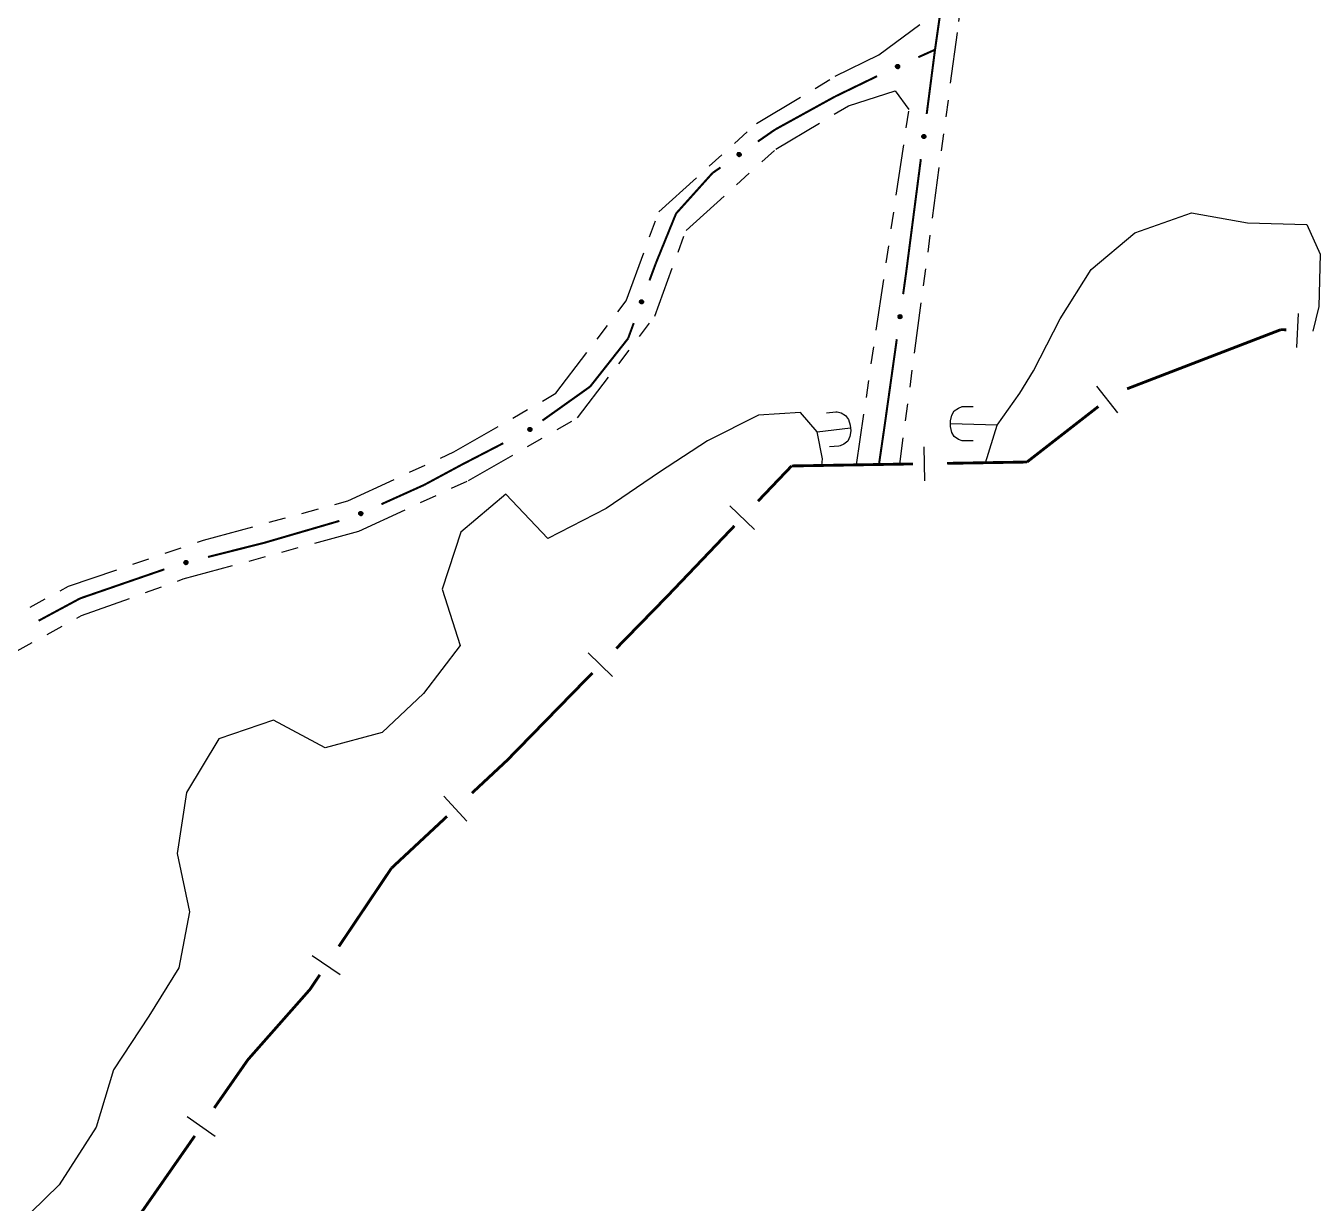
# Model space of a CAD drawing. Extents: x 209193 to 212081, y 4877574 to 4880493.
# Drawn here: x 211680.4 to 211793.8, y 4878665.7 to 4878769.4 of the extents above; entities that cross this region are included whole.
import ezdxf

# ---------------------------------------------------------------- set-up
doc = ezdxf.new("R2010")
doc.units = 0
doc.header["$LTSCALE"] = 1.5
doc.header["$MEASUREMENT"] = 0
doc.linetypes.add('TRACO_25', pattern=[8, 3, -1, 1, -1, 1, -1])
for name, color, linetype in [('HD-CURSO-PERENE', 170, 'CONTINUOUS'), ('HD-LAGOS-PERENE', 170, 'CONTINUOUS'), ('LM-LIM-SETORES-BAIRROS', 250, 'CONTINUOUS'), ('SV-EIXO-RUA-N-PAV', 6, 'CONTINUOUS'), ('SV-PONTE-BUEIRO', 251, 'CONTINUOUS'), ('SV-RUA-NAO-PAV', 7, 'CONTINUOUS')]:
    doc.layers.add(name, color=color, linetype=linetype)

# ---------------------------------------------------------------- blocks, each defined once
blk = doc.blocks.new('COD119', base_point=(210944.88, 4878610.02))
at = {"layer": 'SV-PONTE-BUEIRO'}
blk.add_lwpolyline([(210943.37, 4878608.02), (210943.37, 4878608.853333), (210943.37, 4878608.978333), (210943.495833, 4878609.311667), (210943.7475, 4878609.686667), (210944.125, 4878609.895), (210944.628333, 4878610.02), (210945.131667, 4878610.02), (210945.635, 4878609.895), (210946.0125, 4878609.686667), (210946.264167, 4878609.311667), (210946.39, 4878608.978333), (210946.39, 4878608.853333), (210946.39, 4878608.02)], dxfattribs=at)

msp = doc.modelspace()

# ---------------------------------------------------------------- linework, layer by layer
at = {"layer": 'HD-CURSO-PERENE', "linetype": 'Continuous'}
for points in [[(211750.07, 4878733.65, 9.68), (211753.01, 4878734, 9.68)], [(211765.936726, 4878734.238191, 8.900029), (211761.82, 4878734.36, 8.9)]]:
    msp.add_polyline3d(points, dxfattribs=at)
at = {"layer": 'HD-LAGOS-PERENE', "linetype": 'Continuous'}
for points in [[(211769.141466, 4878739.037562, 8.900029), (211771.472002, 4878743.607411, 8.900029), (211774.212536, 4878747.947276, 8.900029), (211778.043025, 4878751.177203, 8.900029), (211783.043438, 4878752.947205, 8.900029), (211787.983605, 4878752.057315, 8.900029), (211793.203853, 4878751.907399, 8.900029), (211794.384687, 4878749.285046, 8.900029), (211794.267134, 4878744.700457, 8.900029), (211793.740484, 4878742.528028, 8.900029)], [(211764.897858, 4878730.932699, 8.900029), (211765.936726, 4878734.238191, 8.900029), (211767.935137, 4878737.059476, 8.900029), (211769.141466, 4878739.037562, 8.900029)], [(211750.486639, 4878730.692512, 9.675392), (211750.538869, 4878731.284453, 9.675392), (211750.066996, 4878733.650423, 9.675392), (211748.603682, 4878735.348348, 9.675392), (211744.91989, 4878735.11736, 9.675392), (211740.419456, 4878732.847385, 9.675392), (211736.178992, 4878730.107432, 9.675392), (211731.488462, 4878726.887493, 9.675392), (211726.347963, 4878724.257523, 9.675392), (211722.648135, 4878728.177309, 9.675392), (211718.69763, 4878724.827386, 9.675392), (211717.037086, 4878719.797565, 9.675392), (211718.616713, 4878714.847789, 9.675392), (211715.396164, 4878710.617912, 9.675392), (211711.755665, 4878707.167998, 9.675392), (211706.735289, 4878705.817977, 9.675392), (211702.185283, 4878708.247811, 9.675392), (211697.364891, 4878706.607806, 9.675392), (211694.524315, 4878701.877955, 9.675392), (211693.683782, 4878696.51816, 9.675392), (211694.773368, 4878691.388384, 9.675392), (211693.832869, 4878686.458569, 9.675392), (211691.212348, 4878682.198703, 9.675392), (211688.081757, 4878677.468848, 9.675392), (211686.55916, 4878672.425544, 9.767153), (211683.305652, 4878667.346621, 9.767153), (211680.812629, 4878664.907217, 9.767153)]]:
    msp.add_polyline3d(points, dxfattribs=at)
at = {"layer": 'LM-LIM-SETORES-BAIRROS'}
for points in [[(211792.336407, 4878741.090764), (211792.473668, 4878744.087623)], [(211776.556095, 4878735.315221), (211774.714274, 4878737.683277)], [(211759.55044, 4878729.343371), (211759.500446, 4878732.342954)], [(211744.560666, 4878725.058617), (211742.390599, 4878727.130044)], [(211732.051668, 4878712.092502), (211729.904946, 4878714.188112)], [(211719.221732, 4878699.373291), (211717.176103, 4878701.567694)], [(211708.067653, 4878685.833238), (211705.577801, 4878687.506749)], [(211697.048105, 4878671.60812), (211694.587593, 4878673.324477)]]:
    msp.add_lwpolyline(points, dxfattribs=at)
at = {"layer": 'LM-LIM-SETORES-BAIRROS', "const_width": 0.25}
for points in [[(211790.441618, 4878742.467957), (211790.932223, 4878742.656651)], [(211790.932223, 4878742.656651), (211791.406085, 4878742.634947)], [(211777.37478, 4878737.44225), (211790.441618, 4878742.467957)], [(211768.556594, 4878730.993678), (211774.845832, 4878735.885308)], [(211744.856584, 4878727.541042), (211747.618487, 4878730.434464)], [(211747.618487, 4878730.434464), (211747.822421, 4878730.648109)], [(211747.822421, 4878730.648109), (211758.525581, 4878730.826498)], [(211761.525165, 4878730.876492), (211768.524193, 4878730.993144)], [(211768.524193, 4878730.993144), (211768.556594, 4878730.993678)], [(211736.93698, 4878719.244314), (211742.785157, 4878725.370975)], [(211732.37538, 4878714.571456), (211736.566601, 4878718.864901)], [(211736.566601, 4878718.864901), (211736.93698, 4878719.244314)], [(211722.768628, 4878704.730392), (211730.27977, 4878712.424733)], [(211719.661852, 4878701.834245), (211722.587722, 4878704.561751)], [(211722.587722, 4878704.561751), (211722.768628, 4878704.730392)], [(211712.574327, 4878695.22723), (211717.46745, 4878699.788616)], [(211707.938401, 4878688.329894), (211712.401097, 4878694.969499)], [(211712.401097, 4878694.969499), (211712.574327, 4878695.22723)], [(211705.400277, 4878684.553671), (211706.26489, 4878685.840043)], [(211699.928557, 4878678.359271), (211705.10232, 4878684.216362)], [(211705.10232, 4878684.216362), (211705.400277, 4878684.553671)], [(211696.962087, 4878674.10664), (211699.822682, 4878678.207493)], [(211699.822682, 4878678.207493), (211699.928557, 4878678.359271)], [(211686.663945, 4878659.343569), (211695.24573, 4878671.646128)]]:
    msp.add_lwpolyline(points, dxfattribs=at)
at = {"layer": 'SV-EIXO-RUA-N-PAV', "const_width": 0.18}
for points in [[(211761.346579, 4878773.527601), (211760.495845, 4878767.588219)], [(211760.495845, 4878767.588219), (211760.455025, 4878767.303235)], [(211758.987866, 4878766.646874), (211759.900684, 4878767.05524)], [(211760.455025, 4878767.303235), (211759.721246, 4878761.638455)], [(211759.900684, 4878767.05524), (211760.455025, 4878767.303235)], [(211751.636979, 4878763.174554), (211755.354173, 4878764.975669)], [(211750.875397, 4878762.755132), (211751.636979, 4878763.174554)], [(211746.361443, 4878760.269186), (211750.875397, 4878762.755132)], [(211744.844556, 4878759.215793), (211745.665926, 4878759.786188)], [(211745.665926, 4878759.786188), (211746.361443, 4878760.269186)], [(211759.207404, 4878757.671596), (211757.922799, 4878747.75445)], [(211737.64534, 4878752.878338), (211740.759755, 4878756.3388)], [(211740.759755, 4878756.3388), (211740.856536, 4878756.446334)], [(211740.856536, 4878756.446334), (211741.559076, 4878756.934209)], [(211737.515507, 4878752.559321), (211737.64534, 4878752.878338)], [(211735.861342, 4878748.494801), (211737.515507, 4878752.559321)], [(211735.649441, 4878747.920904), (211735.861342, 4878748.494801)], [(211735.303067, 4878746.982808), (211735.649441, 4878747.920904)], [(211757.906457, 4878747.628288), (211757.645555, 4878745.773767)], [(211757.922799, 4878747.75445), (211757.906457, 4878747.628288)], [(211733.414716, 4878741.868524), (211733.917571, 4878743.230422)], [(211733.075091, 4878741.438159), (211733.414716, 4878741.868524)], [(211757.088305, 4878741.812773), (211756.113117, 4878734.881033)], [(211730.076092, 4878737.6379), (211733.075091, 4878741.438159)], [(211725.872643, 4878734.646985), (211729.946598, 4878737.54576)], [(211729.946598, 4878737.54576), (211730.076092, 4878737.6379)], [(211756.113117, 4878734.881033), (211756.020517, 4878734.222819)], [(211756.020517, 4878734.222819), (211755.539209, 4878730.922426)], [(211718.760449, 4878730.756766), (211722.418402, 4878732.647742)], [(211715.44731, 4878728.972768), (211717.983712, 4878730.338523)], [(211717.983712, 4878730.338523), (211718.760449, 4878730.756766)], [(211755.539209, 4878730.922426), (211755.517909, 4878730.776367)], [(211711.692014, 4878727.279807), (211715.338581, 4878728.923751)], [(211715.338581, 4878728.923751), (211715.44731, 4878728.972768)], [(211701.353728, 4878723.875632), (211707.982541, 4878725.806354)], [(211696.412121, 4878722.631826), (211701.260887, 4878723.852264)], [(211701.260887, 4878723.852264), (211701.353728, 4878723.875632)], [(211685.144834, 4878718.982381), (211692.566571, 4878721.543097)], [(211681.49102, 4878717.016881), (211685.013684, 4878718.911832)], [(211685.013684, 4878718.911832), (211685.144834, 4878718.982381)]]:
    msp.add_lwpolyline(points, dxfattribs=at)
at = {"layer": 'SV-EIXO-RUA-N-PAV'}
for points in [[(211756.986122, 4878765.871951), (211757.002919, 4878765.917885), (211757.026747, 4878765.953928), (211757.055274, 4878765.978269), (211757.086091, 4878765.993206), (211757.119339, 4878766.004936), (211757.15547, 4878766.009367), (211757.19666, 4878766.005402), (211757.242856, 4878765.988876), (211757.278175, 4878765.962039), (211757.303535, 4878765.935349), (211757.32096, 4878765.904111), (211757.331815, 4878765.871621), (211757.335176, 4878765.833939), (211757.33075, 4878765.792236), (211757.313009, 4878765.746186), (211757.289405, 4878765.711011), (211757.261195, 4878765.688191), (211757.22968, 4878765.670871), (211757.195592, 4878765.659302), (211757.160101, 4878765.655158), (211757.11812, 4878765.659689), (211757.072901, 4878765.677802), (211757.037549, 4878765.700943), (211757.014339, 4878765.728826), (211756.997987, 4878765.760237), (211756.985816, 4878765.793441), (211756.97985, 4878765.829575), (211756.986122, 4878765.871951)], [(211759.59195, 4878759.783375), (211759.622351, 4878759.745062), (211759.640644, 4878759.705918), (211759.646504, 4878759.668878), (211759.643148, 4878759.634797), (211759.635788, 4878759.600317), (211759.620698, 4878759.567191), (211759.595805, 4878759.534135), (211759.557586, 4878759.503369), (211759.516255, 4878759.487265), (211759.480249, 4878759.479577), (211759.444509, 4878759.48103), (211759.411134, 4878759.488741), (211759.377243, 4878759.505554), (211759.34399, 4878759.531108), (211759.313984, 4878759.570287), (211759.296313, 4878759.608786), (211759.291585, 4878759.644761), (211759.293274, 4878759.680682), (211759.30121, 4878759.715793), (211759.31621, 4878759.748225), (211759.341999, 4878759.781659), (211759.381061, 4878759.810763), (211759.419258, 4878759.828825), (211759.455158, 4878759.834057), (211759.490485, 4878759.831599), (211759.525158, 4878759.824637), (211759.559088, 4878759.810854), (211759.59195, 4878759.783375)], [(211743.021012, 4878758.083463), (211743.029008, 4878758.131713), (211743.045748, 4878758.171547), (211743.069272, 4878758.200751), (211743.096788, 4878758.221139), (211743.127288, 4878758.238825), (211743.161973, 4878758.249872), (211743.203184, 4878758.253606), (211743.251642, 4878758.245924), (211743.291321, 4878758.226094), (211743.321187, 4878758.204564), (211743.344097, 4878758.177095), (211743.360782, 4878758.147178), (211743.371066, 4878758.11077), (211743.374442, 4878758.068969), (211743.365538, 4878758.02043), (211743.34886, 4878757.981491), (211743.325365, 4878757.95384), (211743.297604, 4878757.930982), (211743.266249, 4878757.913299), (211743.23214, 4878757.902651), (211743.190047, 4878757.899328), (211743.142255, 4878757.908751), (211743.103228, 4878757.924942), (211743.075254, 4878757.948043), (211743.053366, 4878757.97588), (211743.035255, 4878758.006256), (211743.022698, 4878758.040659), (211743.021012, 4878758.083463)], [(211734.457286, 4878745.009957), (211734.436195, 4878745.054085), (211734.427091, 4878745.096322), (211734.429638, 4878745.133736), (211734.440509, 4878745.166211), (211734.455373, 4878745.198182), (211734.477471, 4878745.227108), (211734.509108, 4878745.253781), (211734.553225, 4878745.275249), (211734.597106, 4878745.281731), (211734.63392, 4878745.281197), (211734.668436, 4878745.27181), (211734.699252, 4878745.25685), (211734.72854, 4878745.232903), (211734.755257, 4878745.200578), (211734.775771, 4878745.155694), (211734.784411, 4878745.114224), (211734.780998, 4878745.0781), (211734.771342, 4878745.043461), (211734.755776, 4878745.011003), (211734.733921, 4878744.982733), (211734.701326, 4878744.955892), (211734.656757, 4878744.936232), (211734.615494, 4878744.927142), (211734.579332, 4878744.930047), (211734.545443, 4878744.940321), (211734.513195, 4878744.95484), (211734.483193, 4878744.975842), (211734.457286, 4878745.009957)], [(211757.495953, 4878743.920213), (211757.525932, 4878743.88157), (211757.543796, 4878743.842228), (211757.54925, 4878743.805126), (211757.545521, 4878743.771084), (211757.537784, 4878743.736686), (211757.522331, 4878743.703728), (211757.497078, 4878743.670946), (211757.458525, 4878743.640601), (211757.41702, 4878743.624951), (211757.380932, 4878743.617657), (211757.34521, 4878743.619501), (211757.311921, 4878743.627578), (211757.278216, 4878743.644761), (211757.245245, 4878743.670677), (211757.21567, 4878743.710182), (211757.198422, 4878743.748872), (211757.194089, 4878743.784897), (211757.19617, 4878743.820798), (211757.20449, 4878743.85582), (211757.219845, 4878743.888086), (211757.245998, 4878743.921235), (211757.285377, 4878743.949909), (211757.323769, 4878743.967553), (211757.359724, 4878743.972391), (211757.395022, 4878743.969546), (211757.429616, 4878743.962205), (211757.463394, 4878743.948051), (211757.495953, 4878743.920213)], [(211724.594181, 4878733.872412), (211724.601625, 4878733.920751), (211724.617907, 4878733.960773), (211724.641096, 4878733.990245), (211724.668377, 4878734.010946), (211724.698673, 4878734.02898), (211724.733229, 4878734.040423), (211724.774395, 4878734.044628), (211724.822937, 4878734.037501), (211724.86284, 4878734.018127), (211724.892951, 4878733.996939), (211724.916174, 4878733.969734), (211724.9332, 4878733.94001), (211724.9439, 4878733.903723), (211724.947754, 4878733.861963), (211724.939406, 4878733.813325), (211724.923174, 4878733.774198), (211724.899997, 4878733.74628), (211724.872499, 4878733.723106), (211724.841349, 4878733.705065), (211724.807364, 4878733.694028), (211724.765311, 4878733.690223), (211724.717414, 4878733.699098), (211724.678205, 4878733.714842), (211724.649969, 4878733.737621), (211724.627764, 4878733.765207), (211724.609306, 4878733.795373), (211724.596357, 4878733.82963), (211724.594181, 4878733.872412)], [(211709.692504, 4878726.499138), (211709.709169, 4878726.54512), (211709.732894, 4878726.581232), (211709.761351, 4878726.605655), (211709.792125, 4878726.62068), (211709.825339, 4878726.632506), (211709.861457, 4878726.63704), (211709.902658, 4878726.633194), (211709.948902, 4878726.616801), (211709.984297, 4878726.590065), (211710.009734, 4878726.563448), (211710.027249, 4878726.53226), (211710.038197, 4878726.499802), (211710.041666, 4878726.462129), (211710.03736, 4878726.420413), (211710.019751, 4878726.374313), (211709.996249, 4878726.33907), (211709.968104, 4878726.316169), (211709.936639, 4878726.298759), (211709.902585, 4878726.287092), (211709.867105, 4878726.282846), (211709.825112, 4878726.287257), (211709.779841, 4878726.30524), (211709.744422, 4878726.328279), (211709.721133, 4878726.356095), (211709.70469, 4878726.387459), (211709.692424, 4878726.420628), (211709.686354, 4878726.456745), (211709.692504, 4878726.499138)], [(211694.30641, 4878722.215331), (211694.330909, 4878722.257661), (211694.36062, 4878722.289032), (211694.392932, 4878722.308065), (211694.425871, 4878722.317438), (211694.460648, 4878722.323232), (211694.497, 4878722.321338), (211694.536881, 4878722.310299), (211694.579516, 4878722.286021), (211694.609653, 4878722.253473), (211694.630007, 4878722.222793), (211694.641758, 4878722.189009), (211694.646821, 4878722.15513), (211694.643605, 4878722.117435), (211694.632023, 4878722.077129), (211694.606573, 4878722.034848), (211694.577234, 4878722.004293), (211694.545497, 4878721.986704), (211694.511459, 4878721.975105), (211694.475883, 4878721.969615), (211694.44021, 4878721.97168), (211694.399648, 4878721.983415), (211694.35825, 4878722.009086), (211694.327441, 4878722.038001), (211694.309411, 4878722.069482), (211694.298746, 4878722.10325), (211694.292511, 4878722.138061), (211694.292893, 4878722.174682), (211694.30641, 4878722.215331)]]:
    msp.add_lwpolyline(points, close=True, dxfattribs=at)
for points in [[(211756.97985, 4878765.829575), (211757.242856, 4878765.988876)], [(211756.984488, 4878765.849465), (211757.217309, 4878765.993983)], [(211756.985816, 4878765.793441), (211757.278175, 4878765.962039)], [(211756.986122, 4878765.871951), (211757.19666, 4878766.005402)], [(211756.987208, 4878765.813311), (211757.256151, 4878765.973988)], [(211756.994911, 4878765.779386), (211757.285586, 4878765.94829)], [(211756.996288, 4878765.8966), (211757.169486, 4878766.00398)], [(211756.997987, 4878765.760237), (211757.303535, 4878765.935349)], [(211757.002919, 4878765.917885), (211757.15547, 4878766.009367)], [(211757.008711, 4878765.745198), (211757.31171, 4878765.916627)], [(211757.014339, 4878765.728826), (211757.32096, 4878765.904111)], [(211757.016413, 4878765.93849), (211757.129727, 4878766.002636)], [(211757.026747, 4878765.953928), (211757.119339, 4878766.004936)], [(211757.029426, 4878765.7156), (211757.323838, 4878765.886176)], [(211757.037549, 4878765.700943), (211757.331815, 4878765.871621)], [(211757.057615, 4878765.689345), (211757.329606, 4878765.849891)], [(211757.072901, 4878765.677802), (211757.335176, 4878765.833939)], [(211757.098391, 4878765.67171), (211757.330393, 4878765.811377)], [(211757.11812, 4878765.659689), (211757.33075, 4878765.792236)], [(211757.143166, 4878765.661844), (211757.314988, 4878765.765619)], [(211757.160101, 4878765.655158), (211757.313009, 4878765.746186)], [(211757.181549, 4878765.659582), (211757.29555, 4878765.725532)], [(211757.195592, 4878765.659302), (211757.289405, 4878765.711011)], [(211759.308783, 4878759.727624), (211759.305488, 4878759.595962)], [(211759.31621, 4878759.748225), (211759.313984, 4878759.570287)], [(211759.330757, 4878759.759175), (211759.329523, 4878759.558451)], [(211759.341999, 4878759.781659), (211759.34399, 4878759.531108)], [(211759.362554, 4878759.792206), (211759.3605, 4878759.521416)], [(211759.381061, 4878759.810763), (211759.377243, 4878759.505554)], [(211759.398888, 4878759.81777), (211759.393755, 4878759.501973)], [(211759.419258, 4878759.828825), (211759.411134, 4878759.488741)], [(211759.435999, 4878759.828098), (211759.427712, 4878759.487943)], [(211759.455158, 4878759.834057), (211759.444509, 4878759.48103)], [(211759.472059, 4878759.830307), (211759.460014, 4878759.482383)], [(211759.490485, 4878759.831599), (211759.480249, 4878759.479577)], [(211759.508421, 4878759.824221), (211759.500659, 4878759.488125)], [(211759.525158, 4878759.824637), (211759.516255, 4878759.487265)], [(211759.541375, 4878759.813073), (211759.537946, 4878759.499806)], [(211759.559088, 4878759.810854), (211759.557586, 4878759.503369)], [(211759.573628, 4878759.796512), (211759.575283, 4878759.522489)], [(211759.59195, 4878759.783375), (211759.595805, 4878759.534135)], [(211759.607662, 4878759.761833), (211759.608783, 4878759.558051)], [(211759.622351, 4878759.745062), (211759.620698, 4878759.567191)], [(211759.632875, 4878759.722793), (211759.628402, 4878759.59266)], [(211759.30121, 4878759.715793), (211759.296313, 4878759.608786)], [(211759.640644, 4878759.705918), (211759.635788, 4878759.600317)], [(211743.021012, 4878758.083463), (211743.203184, 4878758.253606)], [(211743.022698, 4878758.040659), (211743.251642, 4878758.245924)], [(211743.023571, 4878758.061063), (211743.225592, 4878758.24621)], [(211743.026436, 4878758.109568), (211743.176744, 4878758.247175)], [(211743.029008, 4878758.131713), (211743.161973, 4878758.249872)], [(211743.032942, 4878758.026039), (211743.267465, 4878758.233757)], [(211743.035255, 4878758.006256), (211743.291321, 4878758.226094)], [(211743.038453, 4878758.154462), (211743.137922, 4878758.238489)], [(211743.045748, 4878758.171547), (211743.127288, 4878758.238825)], [(211743.046796, 4878757.994128), (211743.301151, 4878758.213956)], [(211743.053366, 4878757.97588), (211743.321187, 4878758.204564)], [(211743.06669, 4878757.963089), (211743.332688, 4878758.18768)], [(211743.075254, 4878757.948043), (211743.344097, 4878758.177095)], [(211743.09253, 4878757.93784), (211743.350247, 4878758.160003)], [(211743.103228, 4878757.924942), (211743.360782, 4878758.147178)], [(211743.125095, 4878757.917261), (211743.362638, 4878758.125415)], [(211743.142255, 4878757.908751), (211743.371066, 4878758.11077)], [(211743.168432, 4878757.907486), (211743.370545, 4878758.087713)], [(211743.190047, 4878757.899328), (211743.374442, 4878758.068969)], [(211743.214259, 4878757.906085), (211743.363883, 4878758.039893)], [(211743.23214, 4878757.902651), (211743.365538, 4878758.02043)], [(211743.252397, 4878757.910973), (211743.352208, 4878757.996899)], [(211743.266249, 4878757.913299), (211743.34886, 4878757.981491)], [(211734.427091, 4878745.096322), (211734.455373, 4878745.198182)], [(211734.430901, 4878745.07814), (211734.464281, 4878745.203999)], [(211734.436195, 4878745.054085), (211734.477471, 4878745.227108)], [(211734.446774, 4878745.034461), (211734.491123, 4878745.233361)], [(211734.457286, 4878745.009957), (211734.509108, 4878745.253781)], [(211734.472218, 4878744.993066), (211734.53171, 4878745.260557)], [(211734.483193, 4878744.975842), (211734.553225, 4878745.275249)], [(211734.499965, 4878744.969729), (211734.573165, 4878745.274343)], [(211734.513195, 4878744.95484), (211734.597106, 4878745.281731)], [(211734.529603, 4878744.951513), (211734.612118, 4878745.277415)], [(211734.545443, 4878744.940321), (211734.63392, 4878745.281197)], [(211734.563692, 4878744.937472), (211734.65302, 4878745.273949)], [(211734.579332, 4878744.930047), (211734.668436, 4878745.27181)], [(211734.599337, 4878744.931584), (211734.683269, 4878745.261325)], [(211734.615494, 4878744.927142), (211734.699252, 4878745.25685)], [(211734.637817, 4878744.933376), (211734.713242, 4878745.240077)], [(211734.656757, 4878744.936232), (211734.72854, 4878745.232903)], [(211734.678936, 4878744.950194), (211734.741324, 4878745.213707)], [(211734.701326, 4878744.955892), (211734.755257, 4878745.200578)], [(211734.717299, 4878744.975302), (211734.763262, 4878745.170698)], [(211734.733921, 4878744.982733), (211734.775771, 4878745.155694)], [(211734.745755, 4878745.001159), (211734.778328, 4878745.128771)], [(211734.755776, 4878745.011003), (211734.784411, 4878745.114224)], [(211757.20449, 4878743.85582), (211757.198422, 4878743.748872)], [(211757.212192, 4878743.867567), (211757.207455, 4878743.735949)], [(211757.219845, 4878743.888086), (211757.21567, 4878743.710182)], [(211757.234511, 4878743.898876), (211757.231079, 4878743.698177)], [(211757.245998, 4878743.921235), (211757.245245, 4878743.670677)], [(211757.266668, 4878743.931557), (211757.261648, 4878743.660805)], [(211757.285377, 4878743.949909), (211757.278216, 4878743.644761)], [(211757.303279, 4878743.956721), (211757.294689, 4878743.640999)], [(211757.323769, 4878743.967553), (211757.311921, 4878743.627578)], [(211757.340501, 4878743.966642), (211757.32849, 4878743.626598)], [(211757.359724, 4878743.972391), (211757.34521, 4878743.619501)], [(211757.376584, 4878743.968456), (211757.360729, 4878743.620685)], [(211757.395022, 4878743.969546), (211757.380932, 4878743.617657)], [(211757.412876, 4878743.961972), (211757.401435, 4878743.625981)], [(211757.429616, 4878743.962205), (211757.41702, 4878743.624951)], [(211757.445706, 4878743.950463), (211757.438847, 4878743.637254)], [(211757.463394, 4878743.948051), (211757.458525, 4878743.640601)], [(211757.477776, 4878743.93355), (211757.47643, 4878743.659526)], [(211757.495953, 4878743.920213), (211757.497078, 4878743.670946)], [(211757.511428, 4878743.898501), (211757.510318, 4878743.694719)], [(211757.525932, 4878743.88157), (211757.522331, 4878743.703728)], [(211757.536212, 4878743.859187), (211757.530314, 4878743.729111)], [(211757.543796, 4878743.842228), (211757.537784, 4878743.736686)], [(211724.594181, 4878733.872412), (211724.774395, 4878734.044628)], [(211724.596357, 4878733.82963), (211724.822937, 4878734.037501)], [(211724.596996, 4878733.850044), (211724.796885, 4878734.037489)], [(211724.599305, 4878733.898578), (211724.74803, 4878734.037895)], [(211724.601625, 4878733.920751), (211724.733229, 4878734.040423)], [(211724.606767, 4878733.815129), (211724.838898, 4878734.025516)], [(211724.609306, 4878733.795373), (211724.86284, 4878734.018127)], [(211724.610808, 4878733.943606), (211724.70931, 4878734.028766)], [(211724.617907, 4878733.960773), (211724.698673, 4878734.02898)], [(211724.620986, 4878733.783378), (211724.872808, 4878734.006102)], [(211724.627764, 4878733.765207), (211724.892951, 4878733.996939)], [(211724.641233, 4878733.752569), (211724.904644, 4878733.980188)], [(211724.649969, 4878733.737621), (211724.916174, 4878733.969734)], [(211724.667361, 4878733.727617), (211724.922519, 4878733.952714)], [(211724.678205, 4878733.714842), (211724.9332, 4878733.94001)], [(211724.700159, 4878733.707412), (211724.935304, 4878733.91827)], [(211724.717414, 4878733.699098), (211724.9439, 4878733.903723)], [(211724.743604, 4878733.698133), (211724.943643, 4878733.880661)], [(211724.765311, 4878733.690223), (211724.947754, 4878733.861963)], [(211724.789445, 4878733.697257), (211724.937528, 4878733.832768)], [(211724.807364, 4878733.694028), (211724.939406, 4878733.813325)], [(211724.827524, 4878733.70258), (211724.926346, 4878733.789643)], [(211724.841349, 4878733.705065), (211724.923174, 4878733.774198)], [(211709.686354, 4878726.456745), (211709.948902, 4878726.616801)], [(211709.690935, 4878726.476648), (211709.92334, 4878726.621834)], [(211709.692424, 4878726.420628), (211709.984297, 4878726.590065)], [(211709.692504, 4878726.499138), (211709.902658, 4878726.633194)], [(211709.693759, 4878726.440502), (211709.962239, 4878726.601951)], [(211709.701559, 4878726.406599), (211709.991748, 4878726.576338)], [(211709.702599, 4878726.523816), (211709.875489, 4878726.631694)], [(211709.70469, 4878726.387459), (211710.009734, 4878726.563448)], [(211709.709169, 4878726.54512), (211709.861457, 4878726.63704)], [(211709.715457, 4878726.372451), (211710.017962, 4878726.544749)], [(211709.721133, 4878726.356095), (211710.027249, 4878726.53226)], [(211709.722605, 4878726.565764), (211709.835733, 4878726.630235)], [(211709.732894, 4878726.581232), (211709.825339, 4878726.632506)], [(211709.736258, 4878726.342912), (211710.030178, 4878726.514334)], [(211709.744422, 4878726.328279), (211710.038197, 4878726.499802)], [(211709.764522, 4878726.316738), (211710.036051, 4878726.478065)], [(211709.779841, 4878726.30524), (211710.041666, 4878726.462129)], [(211709.805348, 4878726.299221), (211710.036948, 4878726.439553)], [(211709.825112, 4878726.287257), (211710.03736, 4878726.420413)], [(211709.850151, 4878726.289483), (211710.021674, 4878726.393751)], [(211709.867105, 4878726.282846), (211710.019751, 4878726.374313)], [(211709.88854, 4878726.287332), (211710.002352, 4878726.353608)], [(211709.902585, 4878726.287092), (211709.996249, 4878726.33907)], [(211694.300906, 4878722.193468), (211694.55524, 4878722.295475)], [(211694.30641, 4878722.215331), (211694.536881, 4878722.310299)], [(211694.320692, 4878722.237846), (211694.509872, 4878722.313605)], [(211694.330909, 4878722.257661), (211694.497, 4878722.321338)], [(211694.347769, 4878722.275618), (211694.47048, 4878722.319168)], [(211694.36062, 4878722.289032), (211694.460648, 4878722.323232)], [(211694.292511, 4878722.138061), (211694.609653, 4878722.253473)], [(211694.292893, 4878722.174682), (211694.579516, 4878722.286021)], [(211694.297323, 4878722.157389), (211694.590032, 4878722.269055)], [(211694.298746, 4878722.10325), (211694.630007, 4878722.222793)], [(211694.299034, 4878722.122643), (211694.61457, 4878722.238648)], [(211694.306703, 4878722.086582), (211694.634815, 4878722.202938)], [(211694.309411, 4878722.069482), (211694.641758, 4878722.189009)], [(211694.321979, 4878722.053843), (211694.641485, 4878722.170847)], [(211694.327441, 4878722.038001), (211694.646821, 4878722.15513)], [(211694.345194, 4878722.023102), (211694.640882, 4878722.134111)], [(211694.35825, 4878722.009086), (211694.643605, 4878722.117435)], [(211694.3823, 4878721.998671), (211694.634986, 4878722.096043)], [(211694.399648, 4878721.983415), (211694.632023, 4878722.077129)], [(211694.424689, 4878721.981199), (211694.611888, 4878722.053645)], [(211694.44021, 4878721.97168), (211694.606573, 4878722.034848)], [(211694.4621, 4878721.972323), (211694.585801, 4878722.01753)], [(211694.475883, 4878721.969615), (211694.577234, 4878722.004293)]]:
    msp.add_lwpolyline(points, dxfattribs=at)
at = {"layer": 'SV-RUA-NAO-PAV', "linetype": 'TRACO_25'}
for points in [[(211786.488121, 4878911.500836, 12.212944), (211783.67773, 4878908.780905, 12.172665), (211782.037221, 4878904.111069, 12.172665), (211768.598196, 4878812.874564, 11.427511), (211762.393852, 4878768.816255, 11.095213), (211757.319898, 4878730.8064, 10.682357)], [(211643.933139, 4878826.092172, 11.800088), (211621.048905, 4878683.117621, 10.531312), (211622.898116, 4878673.478039, 10.440685), (211627.727872, 4878668.168325, 10.420546), (211638.058451, 4878668.818453, 10.420546), (211643.98921, 4878673.848338, 10.420546), (211649.50027, 4878682.408073, 10.420546), (211654.801453, 4878692.427746, 10.420546), (211662.552831, 4878703.227424, 10.420546), (211674.354179, 4878711.477266, 10.470894), (211685.255276, 4878717.467186, 10.460825), (211694.238279, 4878720.694162, 10.6018), (211709.697185, 4878724.907249, 10.843472), (211719.358079, 4878729.367212, 10.843472), (211728.959066, 4878734.877132, 10.833402), (211735.770227, 4878743.826871, 10.913959), (211738.531058, 4878751.386606, 10.913959), (211746.432109, 4878758.536434, 10.913959), (211752.832781, 4878762.366374, 10.833402), (211756.953109, 4878763.686382, 10.783053), (211758.156146, 4878762.045654, 10.762914)], [(211646.734744, 4878825.699284, 11.800088), (211623.920478, 4878683.161876, 10.531312), (211625.526012, 4878674.792538, 10.440685), (211628.906096, 4878671.076558, 10.420546), (211631.585248, 4878670.424607, 10.420546), (211636.944471, 4878671.582432, 10.420546), (211641.838799, 4878675.733319, 10.420546), (211647.056651, 4878683.837645, 10.420546), (211652.391342, 4878693.920649, 10.420546), (211660.536513, 4878705.268983, 10.420546), (211672.858512, 4878713.882791, 10.470894), (211684.110983, 4878720.065784, 10.460825), (211696.008623, 4878724.103269, 10.6018), (211708.72537, 4878727.573957, 10.843472), (211718.058829, 4878731.88276, 10.843472), (211727.054842, 4878737.045491, 10.833402), (211733.260204, 4878745.199221, 10.913959), (211736.11428, 4878753.01428, 10.913959), (211744.740776, 4878760.820578, 10.913959), (211751.65981, 4878764.960688, 10.833402), (211755.510558, 4878766.861341, 10.611869), (211759.283773, 4878769.656175, 10.642078)], [(211753.527716, 4878730.743197, 10.843472), (211758.156146, 4878762.045654, 10.843472)]]:
    msp.add_polyline3d(points, dxfattribs=at)

# ---------------------------------------------------------------- block references
at = {"layer": 'SV-PONTE-BUEIRO'}
for p, rotation in [((211753.01, 4878734, 8.9), 275), ((211761.82, 4878734.36, 8.9), 90)]:
    msp.add_blockref('COD119', p, dxfattribs=dict(at, rotation=rotation))

doc.saveas('drawing.dxf')
